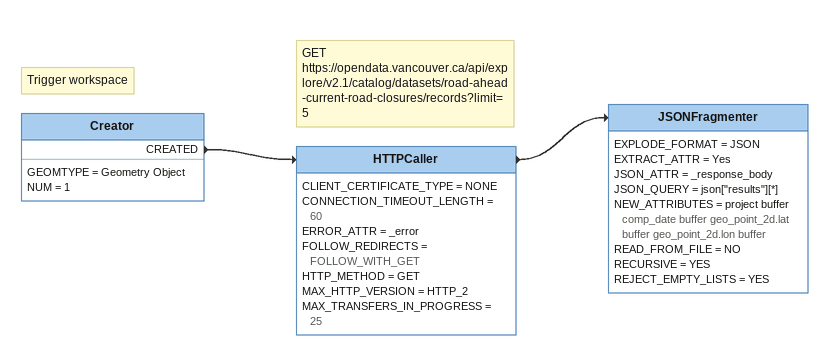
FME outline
Note: Trigger workspace
Creator
    GEOMTYPE = Geometry Object
    NUM = 1
    CREATED -> HTTPCaller
Note: GET https://opendata.vancouver.ca/api/explore/v2.1/catalog/datasets/road-ahead-current-road-closures/records?limit=5
HTTPCaller
    CLIENT_CERTIFICATE_TYPE = NONE
    CONNECTION_TIMEOUT_LENGTH = 60
    ERROR_ATTR = _error
    FOLLOW_REDIRECTS = FOLLOW_WITH_GET
    HTTP_METHOD = GET
    MAX_HTTP_VERSION = HTTP_2
    MAX_TRANSFERS_IN_PROGRESS = 25
    -> JSONFragmenter
JSONFragmenter
    EXPLODE_FORMAT = JSON
    EXTRACT_ATTR = Yes
    JSON_ATTR = _response_body
    JSON_QUERY = json["results"][*]
    NEW_ATTRIBUTES = project buffer comp_date buffer geo_point_2d.lat buffer geo_point_2d.lon buffer
    READ_FROM_FILE = NO
    RECURSIVE = YES
    REJECT_EMPTY_LISTS = YES
